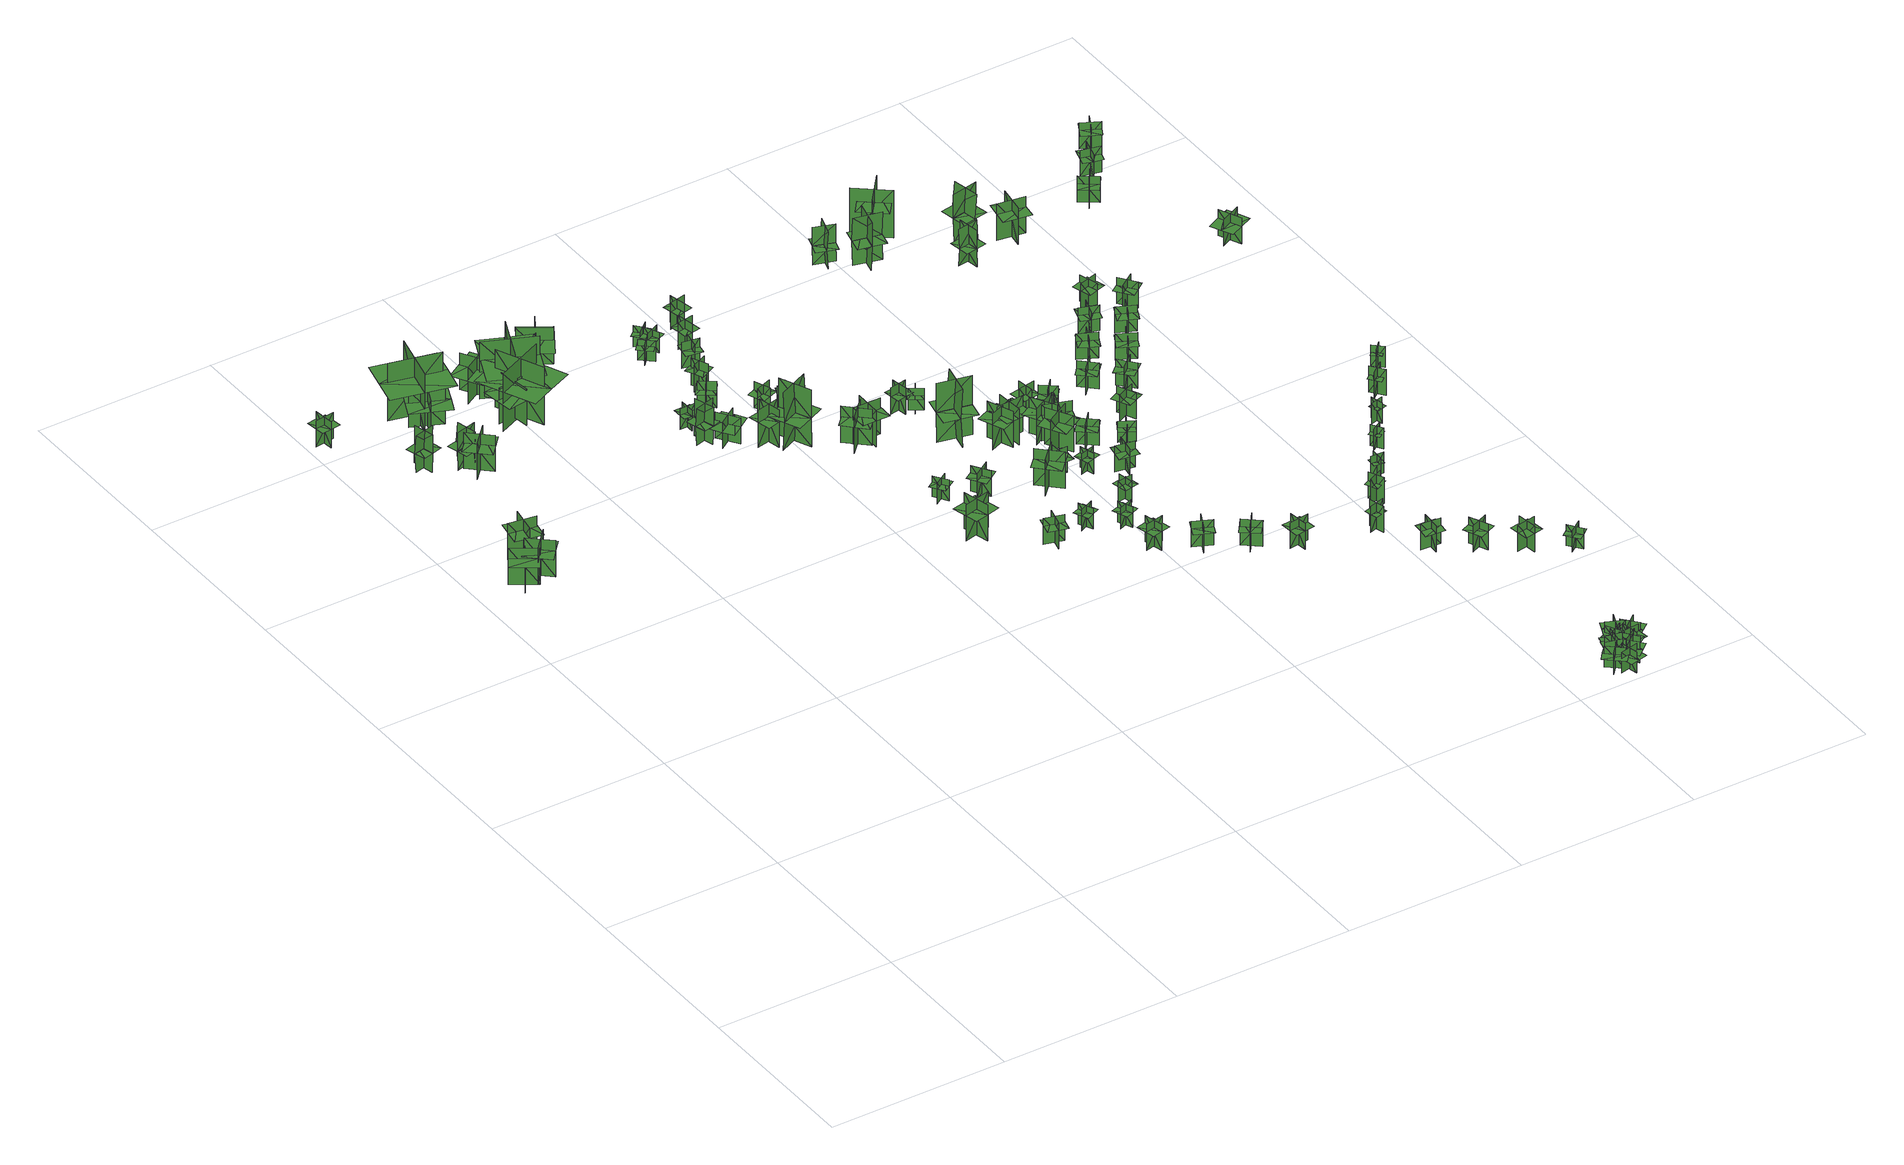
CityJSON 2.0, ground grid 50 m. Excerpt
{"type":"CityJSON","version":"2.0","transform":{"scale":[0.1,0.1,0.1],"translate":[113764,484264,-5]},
"CityObjects":{
"tree1":{"type":"SolitaryVegetationObject","geometry":[{"type":"MultiSurface","lod":"1","boundaries":[[[0,1,2]],[[0,2,3]],[[4,5,6]],[[4,6,7]],[[8,9,10]],[[8,10,11]],[[8,11,12]],[[8,12,13]]]}]},
"tree2":{"type":"SolitaryVegetationObject","geometry":[{"type":"MultiSurface","lod":"1","boundaries":[[[14,15,16]],[[14,16,17]],[[18,19,20]],[[18,20,21]],[[22,23,24]],[[22,24,25]],[[22,25,26]],[[22,26,27]]]}]},
"tree3":{"type":"SolitaryVegetationObject","geometry":[{"type":"MultiSurface","lod":"1","boundaries":[[[28,29,30]],[[28,30,31]],[[32,33,34]],[[32,34,35]],[[36,37,38]],[[36,38,39]],[[36,39,40]],[[36,40,41]]]}]},
"tree4":{"type":"SolitaryVegetationObject","geometry":[{"type":"MultiSurface","lod":"1","boundaries":[[[42,43,44]],[[42,44,45]],[[46,47,48]],[[46,48,49]],[[50,51,52]],[[50,52,53]],[[50,53,54]],[[50,54,55]]]}]},
"tree5":{"type":"SolitaryVegetationObject","geometry":[{"type":"MultiSurface","lod":"1","boundaries":[[[56,57,58]],[[56,58,59]],[[60,61,62]],[[60,62,63]],[[64,65,61]],[[64,61,60]],[[66,67,57]],[[66,57,56]],[[56,57,68]],[[56,68,69]],[[56,70,71]],[[56,71,57]]]}]},
"tree6":{"type":"SolitaryVegetationObject","geometry":[{"type":"MultiSurface","lod":"1","boundaries":[[[72,73,74]],[[72,74,75]],[[76,77,78]],[[76,78,79]],[[80,81,77]],[[80,77,76]],[[82,83,73]],[[82,73,72]],[[72,73,84]],[[72,84,85]],[[72,86,87]],[[72,87,73]]]}]},
"tree7":{"type":"SolitaryVegetationObject","geometry":[{"type":"MultiSurface","lod":"1","boundaries":[[[88,89,90]],[[88,90,91]],[[92,93,94]],[[92,94,95]],[[96,97,98]],[[96,98,99]],[[96,99,100]],[[96,100,101]]]}]},
"tree8":{"type":"SolitaryVegetationObject","geometry":[{"type":"MultiSurface","lod":"1","boundaries":[[[102,103,104]],[[102,104,105]],[[106,107,108]],[[106,108,109]],[[110,111,112]],[[110,112,113]],[[110,113,114]],[[110,114,115]]]}]},
"tree9":{"type":"SolitaryVegetationObject","geometry":[{"type":"MultiSurface","lod":"1","boundaries":[[[116,117,118]],[[116,118,119]],[[120,121,122]],[[120,122,123]],[[124,125,126]],[[124,126,127]],[[124,127,128]],[[124,128,129]]]}]},
"tree10":{"type":"SolitaryVegetationObject","geometry":[{"type":"MultiSurface","lod":"1","boundaries":[[[130,131,132]],[[130,132,133]],[[134,135,136]],[[134,136,137]],[[138,139,140]],[[138,140,141]],[[138,141,142]],[[138,142,143]]]}]},
"tree11":{"type":"SolitaryVegetationObject","geometry":[{"type":"MultiSurface","lod":"1","boundaries":[[[144,145,146]],[[144,146,147]],[[148,149,150]],[[148,150,151]],[[152,153,154]],[[152,154,155]],[[152,155,156]],[[152,156,157]]]}]},
"tree12":{"type":"SolitaryVegetationObject","geometry":[{"type":"MultiSurface","lod":"1","boundaries":[[[158,159,160]],[[158,160,161]],[[162,163,164]],[[162,164,165]],[[166,167,168]],[[166,168,169]],[[166,169,170]],[[166,170,171]]]}]},
"tree13":{"type":"SolitaryVegetationObject","geometry":[{"type":"MultiSurface","lod":"1","boundaries":[[[172,173,174]],[[172,174,175]],[[176,177,178]],[[176,178,179]],[[180,181,182]],[[180,182,183]],[[180,183,184]],[[180,184,185]]]}]},
"tree14":{"type":"SolitaryVegetationObject","geometry":[{"type":"MultiSurface","lod":"1","boundaries":[[[186,187,188]],[[186,188,189]],[[190,191,192]],[[190,192,193]],[[194,195,196]],[[194,196,197]],[[194,197,198]],[[194,198,199]]]}]},
"tree15":{"type":"SolitaryVegetationObject","geometry":[{"type":"MultiSurface","lod":"1","boundaries":[[[200,201,202]],[[200,202,203]],[[204,205,206]],[[204,206,207]],[[208,209,205]],[[208,205,204]],[[210,211,201]],[[210,201,200]],[[200,201,212]],[[200,212,213]],[[200,214,215]],[[200,215,201]]]}]},
"tree16":{"type":"SolitaryVegetationObject","geometry":[{"type":"MultiSurface","lod":"1","boundaries":[[[216,217,218]],[[216,218,219]],[[220,221,222]],[[220,222,223]],[[224,225,226]],[[224,226,227]],[[224,227,228]],[[224,228,229]]]}]},
"tree17":{"type":"SolitaryVegetationObject","geometry":[{"type":"MultiSurface","lod":"1","boundaries":[[[230,231,232]],[[230,232,233]],[[234,235,236]],[[234,236,237]],[[238,239,240]],[[238,240,241]],[[238,241,242]],[[238,242,243]]]}]},
"tree18":{"type":"SolitaryVegetationObject","geometry":[{"type":"MultiSurface","lod":"1","boundaries":[[[244,245,246]],[[244,246,247]],[[248,249,250]],[[248,250,251]],[[252,253,254]],[[252,254,255]],[[252,256,257]],[[252,257,253]]]}]},
"tree19":{"type":"SolitaryVegetationObject","geometry":[{"type":"MultiSurface","lod":"1","boundaries":[[[258,259,260]],[[258,260,261]],[[262,263,264]],[[262,264,265]],[[266,267,268]],[[266,268,269]],[[266,270,271]],[[266,271,267]]]}]},
"tree20":{"type":"SolitaryVegetationObject","geometry":[{"type":"MultiSurface","lod":"1","boundaries":[[[272,273,274]],[[272,274,275]],[[276,277,278]],[[276,278,279]],[[280,281,282]],[[280,282,283]],[[280,283,284]],[[280,284,285]]]}]},
"tree21":{"type":"SolitaryVegetationObject","geometry":[{"type":"MultiSurface","lod":"1","boundaries":[[[286,287,288]],[[286,288,289]],[[290,291,292]],[[290,292,293]],[[294,295,291]],[[294,291,290]],[[296,297,287]],[[296,287,286]],[[286,287,298]],[[286,298,299]],[[286,300,301]],[[286,301,287]]]}]},
"tree22":{"type":"SolitaryVegetationObject","geometry":[{"type":"MultiSurface","lod":"1","boundaries":[[[302,303,304]],[[302,304,305]],[[306,307,308]],[[306,308,309]],[[310,311,312]],[[310,312,313]],[[310,314,315]],[[310,315,311]]]}]},
"tree23":{"type":"SolitaryVegetationObject","geometry":[{"type":"MultiSurface","lod":"1","boundaries":[[[316,317,318]],[[316,318,319]],[[320,321,322]],[[320,322,323]],[[324,325,326]],[[324,326,327]],[[324,327,328]],[[324,328,329]]]}]},
"tree24":{"type":"SolitaryVegetationObject","geometry":[{"type":"MultiSurface","lod":"1","boundaries":[[[330,331,332]],[[330,332,333]],[[334,335,336]],[[334,336,337]],[[338,339,340]],[[338,340,341]],[[338,342,343]],[[338,343,339]]]}]},
"tree25":{"type":"SolitaryVegetationObject","geometry":[{"type":"MultiSurface","lod":"1","boundaries":[[[344,345,346]],[[344,346,347]],[[348,349,350]],[[348,350,351]],[[352,353,354]],[[352,354,355]],[[352,355,356]],[[352,356,357]]]}]},
"tree26":{"type":"SolitaryVegetationObject","geometry":[{"type":"MultiSurface","lod":"1","boundaries":[[[358,359,360]],[[358,360,361]],[[362,363,364]],[[362,364,365]],[[366,367,368]],[[366,368,369]],[[366,369,370]],[[366,370,371]]]}]},
"tree27":{"type":"SolitaryVegetationObject","geometry":[{"type":"MultiSurface","lod":"1","boundaries":[[[372,373,374]],[[372,374,375]],[[376,377,378]],[[376,378,379]],[[380,381,382]],[[380,382,383]],[[380,383,384]],[[380,384,385]]]}]},
"tree28":{"type":"SolitaryVegetationObject","geometry":[{"type":"MultiSurface","lod":"1","boundaries":[[[386,387,388]],[[386,388,389]],[[390,391,392]],[[390,392,393]],[[394,395,396]],[[394,396,397]],[[394,398,399]],[[394,399,395]]]}]},
"tree29":{"type":"SolitaryVegetationObject","geometry":[{"type":"MultiSurface","lod":"1","boundaries":[[[400,401,402]],[[400,402,403]],[[404,405,406]],[[404,406,407]],[[408,409,410]],[[408,410,411]],[[408,411,412]],[[408,412,413]]]}]},
"tree30":{"type":"SolitaryVegetationObject","geometry":[{"type":"MultiSurface","lod":"1","boundaries":[[[414,415,416]],[[414,416,417]],[[418,419,420]],[[418,420,421]],[[422,423,424]],[[422,424,425]],[[422,426,427]],[[422,427,423]]]}]},
"tree31":{"type":"SolitaryVegetationObject","geometry":[{"type":"MultiSurface","lod":"1","boundaries":[[[428,429,430]],[[428,430,431]],[[432,433,434]],[[432,434,435]],[[436,437,438]],[[436,438,439]],[[436,439,440]],[[436,440,441]]]}]},
"tree32":{"type":"SolitaryVegetationObject","geometry":[{"type":"MultiSurface","lod":"1","boundaries":[[[442,443,444]],[[442,444,445]],[[446,447,448]],[[446,448,449]],[[450,451,452]],[[450,452,453]],[[450,453,454]],[[450,454,455]]]}]},
"tree33":{"type":"SolitaryVegetationObject","geometry":[{"type":"MultiSurface","lod":"1","boundaries":[[[456,457,458]],[[456,458,459]],[[460,461,462]],[[460,462,463]],[[464,465,466]],[[464,466,467]],[[464,467,468]],[[464,468,469]]]}]},
"tree34":{"type":"SolitaryVegetationObject","geometry":[{"type":"MultiSurface","lod":"1","boundaries":[[[470,471,472]],[[470,472,473]],[[474,475,476]],[[474,476,477]],[[478,479,480]],[[478,480,481]],[[478,482,483]],[[478,483,479]]]}]},
"tree35":{"type":"SolitaryVegetationObject","geometry":[{"type":"MultiSurface","lod":"1","boundaries":[[[484,485,486]],[[484,486,487]],[[488,489,490]],[[488,490,491]],[[492,493,494]],[[492,494,495]],[[492,495,496]],[[492,496,497]]]}]},
"tree36":{"type":"SolitaryVegetationObject","geometry":[{"type":"MultiSurface","lod":"1","boundaries":[[[498,499,500]],[[498,500,501]],[[502,503,504]],[[502,504,505]],[[506,507,508]],[[506,508,509]],[[506,510,511]],[[506,511,507]]]}]},
"tree37":{"type":"SolitaryVegetationObject","geometry":[{"type":"MultiSurface","lod":"1","boundaries":[[[512,513,514]],[[512,514,515]],[[516,517,518]],[[516,518,519]],[[520,521,522]],[[520,522,523]],[[520,523,524]],[[520,524,525]]]}]},
"tree38":{"type":"SolitaryVegetationObject","geometry":[{"type":"MultiSurface","lod":"1","boundaries":[[[526,527,528]],[[526,528,529]],[[530,531,532]],[[530,532,533]],[[534,535,536]],[[534,536,537]],[[534,537,538]],[[534,538,539]]]}]},
"tree39":{"type":"SolitaryVegetationObject","geometry":[{"type":"MultiSurface","lod":"1","boundaries":[[[540,541,542]],[[540,542,543]],[[544,545,546]],[[544,546,547]],[[548,549,550]],[[548,550,551]],[[548,552,553]],[[548,553,549]]]}]},
"tree40":{"type":"SolitaryVegetationObject","geometry":[{"type":"MultiSurface","lod":"1","boundaries":[[[554,555,556]],[[554,556,557]],[[558,559,560]],[[558,560,561]],[[562,563,564]],[[562,564,565]],[[562,565,566]],[[562,566,567]]]}]},
"tree41":{"type":"SolitaryVegetationObject","geometry":[{"type":"MultiSurface","lod":"1","boundaries":[[[568,569,570]],[[568,570,571]],[[572,573,574]],[[572,574,575]],[[576,577,573]],[[576,573,572]],[[578,579,569]],[[578,569,568]],[[568,569,580]],[[568,580,581]],[[568,582,583]],[[568,583,569]]]}]},
"tree42":{"type":"SolitaryVegetationObject","geometry":[{"type":"MultiSurface","lod":"1","boundaries":[[[584,585,586]],[[584,586,587]],[[588,589,590]],[[588,590,591]],[[592,593,594]],[[592,594,595]],[[592,596,597]],[[592,597,593]]]}]},
"tree43":{"type":"SolitaryVegetationObject","geometry":[{"type":"MultiSurface","lod":"1","boundaries":[[[598,599,600]],[[598,600,601]],[[602,603,604]],[[602,604,605]],[[606,607,608]],[[606,608,609]],[[606,609,610]],[[606,610,611]]]}]},
"tree44":{"type":"SolitaryVegetationObject","geometry":[{"type":"MultiSurface","lod":"1","boundaries":[[[612,613,614]],[[612,614,615]],[[616,617,618]],[[616,618,619]],[[620,621,622]],[[620,622,623]],[[620,623,624]],[[620,624,625]]]}]},
"tree45":{"type":"SolitaryVegetationObject","geometry":[{"type":"MultiSurface","lod":"1","boundaries":[[[626,627,628]],[[626,628,629]],[[630,631,632]],[[630,632,633]],[[634,635,636]],[[634,636,637]],[[634,637,638]],[[634,638,639]]]}]},
"tree46":{"type":"SolitaryVegetationObject","geometry":[{"type":"MultiSurface","lod":"1","boundaries":[[[640,641,642]],[[640,642,643]],[[644,645,646]],[[644,646,647]],[[648,649,650]],[[648,650,651]],[[648,651,652]],[[648,652,653]]]}]},
"tree47":{"type":"SolitaryVegetationObject","geometry":[{"type":"MultiSurface","lod":"1","boundaries":[[[654,655,656]],[[654,656,657]],[[658,659,660]],[[658,660,661]],[[662,663,664]],[[662,664,665]],[[662,665,666]],[[662,666,667]]]}]},
"tree48":{"type":"SolitaryVegetationObject","geometry":[{"type":"MultiSurface","lod":"1","boundaries":[[[668,669,670]],[[668,670,671]],[[672,673,674]],[[672,674,675]],[[676,677,678]],[[676,678,679]],[[676,679,680]],[[676,680,681]]]}]},
"tree49":{"type":"SolitaryVegetationObject","geometry":[{"type":"MultiSurface","lod":"1","boundaries":[[[682,683,684]],[[682,684,685]],[[686,687,688]],[[686,688,689]],[[690,691,692]],[[690,692,693]],[[690,693,694]],[[690,694,695]]]}]},
"tree50":{"type":"SolitaryVegetationObject","geometry":[{"type":"MultiSurface","lod":"1","boundaries":[[[696,697,698]],[[696,698,699]],[[700,701,702]],[[700,702,703]],[[704,705,706]],[[704,706,707]],[[704,707,708]],[[704,708,709]]]}]},
"tree51":{"type":"SolitaryVegetationObject","geometry":[{"type":"MultiSurface","lod":"1","boundaries":[[[710,711,712]],[[710,712,713]],[[714,715,716]],[[714,716,717]],[[718,719,720]],[[718,720,721]],[[718,721,722]],[[718,722,723]]]}]},
"tree52":{"type":"SolitaryVegetationObject","geometry":[{"type":"MultiSurface","lod":"1","boundaries":[[[724,725,726]],[[724,726,727]],[[728,729,730]],[[728,730,731]],[[732,733,734]],[[732,734,735]],[[732,735,736]],[[732,736,737]]]}]},
"tree53":{"type":"SolitaryVegetationObject","geometry":[{"type":"MultiSurface","lod":"1","boundaries":[[[738,739,740]],[[738,740,741]],[[742,743,744]],[[742,744,745]],[[746,747,748]],[[746,748,749]],[[746,749,750]],[[746,750,751]]]}]},
"tree54":{"type":"SolitaryVegetationObject","geometry":[{"type":"MultiSurface","lod":"1","boundaries":[[[752,753,754]],[[752,754,755]],[[756,757,758]],[[756,758,759]],[[760,761,762]],[[760,762,763]],[[760,763,764]],[[760,764,765]]]}]},
"tree55":{"type":"SolitaryVegetationObject","geometry":[{"type":"MultiSurface","lod":"1","boundaries":[[[766,767,768]],[[766,768,769]],[[770,771,772]],[[770,772,773]],[[774,775,776]],[[774,776,777]],[[774,777,778]],[[774,778,779]]]}]},
"tree56":{"type":"SolitaryVegetationObject","geometry":[{"type":"MultiSurface","lod":"1","boundaries":[[[780,781,782]],[[780,782,783]],[[784,785,786]],[[784,786,787]],[[788,789,790]],[[788,790,791]],[[788,792,793]],[[788,793,789]]]}]},
"tree57":{"type":"SolitaryVegetationObject","geometry":[{"type":"MultiSurface","lod":"1","boundaries":[[[794,795,796]],[[794,796,797]],[[798,799,800]],[[798,800,801]],[[802,803,804]],[[802,804,805]],[[802,806,807]],[[802,807,803]]]}]},
"tree58":{"type":"SolitaryVegetationObject","geometry":[{"type":"MultiSurface","lod":"1","boundaries":[[[808,809,810]],[[808,810,811]],[[812,813,814]],[[812,814,815]],[[816,817,818]],[[816,818,819]],[[816,819,820]],[[816,820,821]]]}]},
"tree59":{"type":"SolitaryVegetationObject","geometry":[{"type":"MultiSurface","lod":"1","boundaries":[[[822,823,824]],[[822,824,825]],[[826,827,828]],[[826,828,829]],[[830,831,832]],[[830,832,833]],[[830,833,834]],[[830,834,835]]]}]},
"tree60":{"type":"SolitaryVegetationObject","geometry":[{"type":"MultiSurface","lod":"1","boundaries":[[[836,837,838]],[[836,838,839]],[[840,841,842]],[[840,842,843]],[[844,845,846]],[[844,846,847]],[[844,847,848]],[[844,848,849]]]}]},
"tree61":{"type":"SolitaryVegetationObject","geometry":[{"type":"MultiSurface","lod":"1","boundaries":[[[850,851,852]],[[850,852,853]],[[854,855,856]],[[854,856,857]],[[858,859,860]],[[858,860,861]],[[858,861,862]],[[858,862,863]]]}]},
"tree62":{"type":"SolitaryVegetationObject","geometry":[{"type":"MultiSurface","lod":"1","boundaries":[[[864,865,866]],[[864,866,867]],[[868,869,870]],[[868,870,871]],[[872,873,874]],[[872,874,875]],[[872,875,876]],[[872,876,877]]]}]},
"tree63":{"type":"SolitaryVegetationObject","geometry":[{"type":"MultiSurface","lod":"1","boundaries":[[[878,879,880]],[[878,880,881]],[[882,883,884]],[[882,884,885]],[[886,887,888]],[[886,888,889]],[[886,889,890]],[[886,890,891]]]}]},
"tree64":{"type":"SolitaryVegetationObject","geometry":[{"type":"MultiSurface","lod":"1","boundaries":[[[892,893,894]],[[892,894,895]],[[896,897,898]],[[896,898,899]],[[900,901,902]],[[900,902,903]],[[900,903,904]],[[900,904,905]]]}]},
"tree65":{"type":"SolitaryVegetationObject","geometry":[{"type":"MultiSurface","lod":"1","boundaries":[[[906,907,908]],[[906,908,909]],[[910,911,912]],[[910,912,913]],[[914,915,916]],[[914,916,917]],[[914,917,918]],[[914,918,919]]]}]},
"tree66":{"type":"SolitaryVegetationObject","geometry":[{"type":"MultiSurface","lod":"1","boundaries":[[[920,921,922]],[[920,922,923]],[[924,925,926]],[[924,926,927]],[[928,929,930]],[[928,930,931]],[[928,931,932]],[[928,932,933]]]}]},
"tree67":{"type":"SolitaryVegetationObject","geometry":[{"type":"MultiSurface","lod":"1","boundaries":[[[934,935,936]],[[934,936,937]],[[938,939,940]],[[938,940,941]],[[942,943,944]],[[942,944,945]],[[942,945,946]],[[942,946,947]]]}]},
"tree68":{"type":"SolitaryVegetationObject","geometry":[{"type":"MultiSurface","lod":"1","boundaries":[[[948,949,950]],[[948,950,951]],[[952,953,954]],[[952,954,955]],[[956,957,958]],[[956,958,959]],[[956,959,960]],[[956,960,961]]]}]},
"tree69":{"type":"SolitaryVegetationObject","geometry":[{"type":"MultiSurface","lod":"1","boundaries":[[[962,963,964]],[[962,964,965]],[[966,967,968]],[[966,968,969]],[[970,971,967]],[[970,967,966]],[[972,973,963]],[[972,963,962]],[[962,963,974]],[[962,974,975]],[[962,976,977]],[[962,977,963]]]}]},
"tree70":{"type":"SolitaryVegetationObject","geometry":[{"type":"MultiSurface","lod":"1","boundaries":[[[978,979,980]],[[978,980,981]],[[982,983,984]],[[982,984,985]],[[986,987,988]],[[986,988,989]],[[986,989,990]],[[986,990,991]]]}]},
"tree71":{"type":"SolitaryVegetationObject","geometry":[{"type":"MultiSurface","lod":"1","boundaries":[[[992,993,994]],[[992,994,995]],[[996,997,998]],[[996,998,999]],[[1000,1001,1002]],[[1000,1002,1003]],[[1000,1003,1004]],[[1000,1004,1005]]]}]},
"tree72":{"type":"SolitaryVegetationObject","geometry":[{"type":"MultiSurface","lod":"1","boundaries":[[[1006,1007,1008]],[[1006,1008,1009]],[[1010,1011,1012]],[[1010,1012,1013]],[[1014,1015,1016]],[[1014,1016,1017]],[[1014,1017,1018]],[[1014,1018,1019]]]}]},
"tree73":{"type":"SolitaryVegetationObject","geometry":[{"type":"MultiSurface","lod":"1","boundaries":[[[1020,1021,1022]],[[1020,1022,1023]],[[1024,1025,1026]],[[1024,1026,1027]],[[1028,1029,1030]],[[1028,1030,1031]],[[1028,1031,1032]],[[1028,1032,1033]]]}]},
"tree74":{"type":"SolitaryVegetationObject","geometry":[{"type":"MultiSurface","lod":"1","boundaries":[[[1034,1035,1036]],[[1034,1036,1037]],[[1038,1039,1040]],[[1038,1040,1041]],[[1042,1043,1044]],[[1042,1044,1045]],[[1042,1045,1046]],[[1042,1046,1047]]]}]},
"tree75":{"type":"SolitaryVegetationObject","geometry":[{"type":"MultiSurface","lod":"1","boundaries":[[[1048,1049,1050]],[[1048,1050,1051]],[[1052,1053,1054]],[[1052,1054,1055]],[[1056,1057,1053]],[[1056,1053,1052]],[[1058,1059,1049]],[[1058,1049,1048]],[[1048,1049,1060]],[[1048,1060,1061]],[[1048,1062,1063]],[[1048,1063,1049]]]}]},
"tree76":{"type":"SolitaryVegetationObject","geometry":[{"type":"MultiSurface","lod":"1","boundaries":[[[1064,1065,1066]],[[1064,1066,1067]],[[1068,1069,1070]],[[1068,1070,1071]],[[1072,1073,1074]],[[1072,1074,1075]],[[1072,1075,1076]],[[1072,1076,1077]]]}]},
"tree77":{"type":"SolitaryVegetationObject","geometry":[{"type":"MultiSurface","lod":"1","boundaries":[[[1078,1079,1080]],[[1078,1080,1081]],[[1082,1083,1084]],[[1082,1084,1085]],[[1086,1087,1088]],[[1086,1088,1089]],[[1086,1089,1090]],[[1086,1090,1091]]]}]},
"tree78":{"type":"SolitaryVegetationObject","geometry":[{"type":"MultiSurface","lod":"1","boundaries":[[[1092,1093,1094]],[[1092,1094,1095]],[[1096,1097,1098]],[[1096,1098,1099]],[[1100,1101,1102]],[[1100,1102,1103]],[[1100,1103,1104]],[[1100,1104,1105]]]}]},
"tree79":{"type":"SolitaryVegetationObject","geometry":[{"type":"MultiSurface","lod":"1","boundaries":[[[1106,1107,1108]],[[1106,1108,1109]],[[1110,1111,1112]],[[1110,1112,1113]],[[1114,1115,1116]],[[1114,1116,1117]],[[1114,1117,1118]],[[1114,1118,1119]]]}]},
"tree80":{"type":"SolitaryVegetationObject","geometry":[{"type":"MultiSurface","lod":"1","boundaries":[[[1120,1121,1122]],[[1120,1122,1123]],[[1124,1125,1126]],[[1124,1126,1127]],[[1128,1129,1130]],[[1128,1130,1131]],[[1128,1132,1133]],[[1128,1133,1129]]]}]},
"tree81":{"type":"SolitaryVegetationObject","geometry":[{"type":"MultiSurface","lod":"1","boundaries":[[[1134,1135,1136]],[[1134,1136,1137]],[[1138,1139,1140]],[[1138,1140,1141]],[[1142,1143,1144]],[[1142,1144,1145]],[[1142,1145,1146]],[[1142,1146,1147]]]}]},
"tree82":{"type":"SolitaryVegetationObject","geometry":[{"type":"MultiSurface","lod":"1","boundaries":[[[1148,1149,1150]],[[1148,1150,1151]],[[1152,1153,1154]],[[1152,1154,1155]],[[1156,1157,1158]],[[1156,1158,1159]],[[1156,1159,1160]],[[1156,1160,1161]]]}]},
"tree83":{"type":"SolitaryVegetationObject","geometry":[{"type":"MultiSurface","lod":"1","boundaries":[[[1162,1163,1164]],[[1162,1164,1165]],[[1166,1167,1168]],[[1166,1168,1169]],[[1170,1171,1172]],[[1170,1172,1173]],[[1170,1173,1174]],[[1170,1174,1175]]]}]},
"tree84":{"type":"SolitaryVegetationObject","geometry":[{"type":"MultiSurface","lod":"1","boundaries":[[[1176,1177,1178]],[[1176,1178,1179]],[[1180,1181,1182]],[[1180,1182,1183]],[[1184,1185,1181]],[[1184,1181,1180]],[[1186,1187,1177]],[[1186,1177,1176]],[[1176,1177,1188]],[[1176,1188,1189]],[[1176,1190,1191]],[[1176,1191,1177]]]}]},
"tree85":{"type":"SolitaryVegetationObject","geometry":[{"type":"MultiSurface","lod":"1","boundaries":[[[1192,1193,1194]],[[1192,1194,1195]],[[1196,1197,1198]],[[1196,1198,1199]],[[1200,1201,1202]],[[1200,1202,1203]],[[1200,1203,1204]],[[1200,1204,1205]]]}]},
"tree86":{"type":"SolitaryVegetationObject","geometry":[{"type":"MultiSurface","lod":"1","boundaries":[[[1206,1207,1208]],[[1206,1208,1209]],[[1210,1211,1212]],[[1210,1212,1213]],[[1214,1215,1216]],[[1214,1216,1217]],[[1214,1217,1218]],[[1214,1218,1219]]]}]},
"tree87":{"type":"SolitaryVegetationObject","geometry":[{"type":"MultiSurface","lod":"1","boundaries":[[[1220,1221,1222]],[[1220,1222,1223]],[[1224,1225,1226]],[[1224,1226,1227]],[[1228,1229,1230]],[[1228,1230,1231]],[[1228,1231,1232]],[[1228,1232,1233]]]}]},
"tree88":{"type":"SolitaryVegetationObject","geometry":[{"type":"MultiSurface","lod":"1","boundaries":[[[1234,1235,1236]],[[1234,1236,1237]],[[1238,1239,1240]],[[1238,1240,1241]],[[1242,1243,1244]],[[1242,1244,1245]],[[1242,1245,1246]],[[1242,1246,1247]]]}]},
"tree89":{"type":"SolitaryVegetationObject","geometry":[{"type":"MultiSurface","lod":"1","boundaries":[[[1248,1249,1250]],[[1248,1250,1251]],[[1252,1253,1254]],[[1252,1254,1255]],[[1256,1257,1253]],[[1256,1253,1252]],[[1258,1259,1249]],[[1258,1249,1248]],[[1248,1249,1260]],[[1248,1260,1261]],[[1248,1262,1263]],[[1248,1263,1249]]]}]},
"tree90":{"type":"SolitaryVegetationObject","geometry":[{"type":"MultiSurface","lod":"1","boundaries":[[[1264,1265,1266]],[[1264,1266,1267]],[[1268,1269,1270]],[[1268,1270,1271]],[[1272,1273,1274]],[[1272,1274,1275]],[[1272,1275,1276]],[[1272,1276,1277]]]}]},
"tree91":{"type":"SolitaryVegetationObject","geometry":[{"type":"MultiSurface","lod":"1","boundaries":[[[1278,1279,1280]],[[1278,1280,1281]],[[1282,1283,1284]],[[1282,1284,1285]],[[1286,1287,1288]],[[1286,1288,1289]],[[1286,1289,1290]],[[1286,1290,1291]]]}]},
"tree92":{"type":"SolitaryVegetationObject","geometry":[{"type":"MultiSurface","lod":"1","boundaries":[[[1292,1293,1294]],[[1292,1294,1295]],[[1296,1297,1298]],[[1296,1298,1299]],[[1300,1301,1302]],[[1300,1302,1303]],[[1300,1303,1304]],[[1300,1304,1305]]]}]},
"tree93":{"type":"SolitaryVegetationObject","geometry":[{"type":"MultiSurface","lod":"1","boundaries":[[[1306,1307,1308]],[[1306,1308,1309]],[[1310,1311,1312]],[[1310,1312,1313]],[[1314,1315,1316]],[[1314,1316,1317]],[[1314,1317,1318]],[[1314,1318,1319]]]}]},
"tree94":{"type":"SolitaryVegetationObject","geometry":[{"type":"MultiSurface","lod":"1","boundaries":[[[1320,1321,1322]],[[1320,1322,1323]],[[1324,1325,1326]],[[1324,1326,1327]],[[1328,1329,1330]],[[1328,1330,1331]],[[1328,1331,1332]],[[1328,1332,1333]]]}]},
"tree95":{"type":"SolitaryVegetationObject","geometry":[{"type":"MultiSurface","lod":"1","boundaries":[[[1334,1335,1336]],[[1334,1336,1337]],[[1338,1339,1340]],[[1338,1340,1341]],[[1342,1343,1344]],[[1342,1344,1345]],[[1342,1345,1346]],[[1342,1346,1347]]]}]},
"tree96":{"type":"SolitaryVegetationObject","geometry":[{"type":"MultiSurface","lod":"1","boundaries":[[[1348,1349,1350]],[[1348,1350,1351]],[[1352,1353,1354]],[[1352,1354,1355]],[[1356,1357,1358]],[[1356,1358,1359]],[[1356,1359,1360]],[[1356,1360,1361]]]}]},
"tree97":{"type":"SolitaryVegetationObject","geometry":[{"type":"MultiSurface","lod":"1","boundaries":[[[1362,1363,1364]],[[1362,1364,1365]],[[1366,1367,1368]],[[1366,1368,1369]],[[1370,1371,1372]],[[1370,1372,1373]],[[1370,1373,1374]],[[1370,1374,1375]]]}]},
"tree98":{"type":"SolitaryVegetationObject","geometry":[{"type":"MultiSurface","lod":"1","boundaries":[[[1376,1377,1378]],[[1376,1378,1379]],[[1380,1381,1382]],[[1380,1382,1383]],[[1384,1385,1386]],[[1384,1386,1387]],[[1384,1387,1388]],[[1384,1388,1389]]]}]}
},
"vertices":[
[107,1774,14],[148,1839,14],[148,1839,122],[107,1774,122],[157,1785,14],[92,1826,14],[92,1826,122],[157,1785,122],[157,1785,92],[178,1817,92],[113,1859,92],[92,1826,92],[71,1794,92],[136,1752,92],
[147,1777,23],[199,1834,23],[199,1834,131],[147,1777,131],[199,1779,23],[141,1831,23],[141,1831,131],[199,1779,131],[199,1779,101],[225,1808,101],[167,1860,101],[141,1831,101],[115,1802,101],[173,1750,101],
[222,1899,17],[146,1912,17],[146,1912,124],[222,1899,124],[193,1941,17],[179,1865,17],[179,1865,124],[193,1941,124],[193,1941,94],[155,1948,94],[141,1872,94],[179,1865,94],[217,1858,94],[231,1935,94],
[12,2552,25],[66,2558,25],[66,2558,102],[12,2552,102],[40,2529,25],[34,2584,25],[34,2584,102],[40,2529,102],[40,2529,80],[68,2532,80],[61,2587,80],[34,2584,80],[6,2580,80],[13,2525,80],
[187,2384,65],[202,2326,65],[232,2334,65],[217,2391,65],[223,2363,65],[165,2349,65],[166,2345,120],[224,2360,120],[224,2360,11],[166,2345,11],[185,2383,11],[199,2325,11],[202,2326,120],[187,2384,120],[158,2376,65],[173,2319,65],
[259,2304,62],[316,2318,62],[309,2348,62],[251,2334,62],[279,2340,62],[294,2282,62],[297,2283,117],[283,2340,117],[283,2340,8],[297,2283,8],[259,2301,8],[317,2316,8],[316,2318,117],[259,2304,117],[266,2275,62],[324,2289,62],
[332,2249,7],[275,2301,7],[275,2301,114],[332,2249,114],[330,2300,7],[277,2244,7],[277,2244,114],[330,2300,114],[330,2300,84],[302,2327,84],[249,2270,84],[277,2244,84],[306,2217,84],[358,2274,84],
[315,2534,12],[315,2534,121],[276,2449,121],[276,2449,12],[336,2475,12],[336,2475,121],[254,2512,121],[254,2512,12],[349,2469,85],[368,2512,85],[265,2558,85],[246,2515,85],[227,2472,85],[330,2427,85],
[272,2469,19],[272,2469,190],[305,2612,190],[305,2612,19],[221,2555,19],[221,2555,190],[359,2522,190],[359,2522,19],[200,2560,134],[183,2488,134],[355,2448,134],[372,2519,134],[388,2591,134],[217,2631,134],
[476,2441,23],[476,2441,131],[489,2349,131],[489,2349,23],[526,2402,23],[526,2402,131],[437,2390,131],[437,2390,23],[540,2404,96],[533,2451,96],[422,2435,96],[429,2389,96],[435,2342,96],[546,2358,96],
[439,2568,20],[439,2568,129],[487,2488,129],[487,2488,20],[500,2551,20],[500,2551,129],[423,2505,129],[423,2505,20],[512,2558,94],[488,2599,94],[392,2541,94],[416,2501,94],[440,2460,94],[536,2518,94],
[572,2432,12],[572,2432,183],[437,2372,183],[437,2372,12],[534,2340,12],[534,2340,183],[477,2469,183],[477,2469,12],[543,2320,127],[610,2349,127],[539,2511,127],[471,2481,127],[404,2451,127],[476,2290,127],
[597,2456,14],[597,2456,184],[462,2515,184],[462,2515,14],[504,2421,14],[504,2421,184],[560,2552,184],[560,2552,14],[495,2401,129],[563,2372,129],[633,2534,129],[565,2563,129],[498,2592,129],[428,2431,129],
[695,2542,11],[695,2542,120],[616,2591,120],[616,2591,11],[634,2528,11],[634,2528,120],[681,2605,120],[681,2605,11],[626,2517,84],[666,2492,84],[725,2587,84],[685,2612,84],[646,2637,84],[586,2541,84],
[808,2092,76],[825,2035,76],[854,2044,77],[838,2101,77],[844,2073,76],[787,2057,76],[788,2053,131],[845,2070,131],[845,2070,22],[788,2053,22],[806,2092,22],[822,2035,22],[825,2035,131],[808,2092,131],[779,2084,77],[796,2027,77],
[790,2130,23],[835,2130,23],[835,2130,84],[790,2130,84],[811,2109,23],[811,2153,23],[811,2153,84],[811,2109,84],[811,2109,67],[833,2109,67],[833,2153,67],[811,2153,67],[789,2153,67],[789,2109,67],
[842,2053,23],[842,2053,101],[880,1998,101],[880,1998,23],[886,2043,23],[886,2043,101],[833,2007,101],[833,2007,23],[895,2049,75],[876,2077,75],[810,2032,75],[828,2004,75],[847,1976,75],[913,2021,75],
[912,1971,16],[977,1985,16],[977,1985,127],[912,1971,127],[955,1944,16],[941,2008,16],[941,2008,127],[955,1944,127],[955,1944,91],[941,2008,91],[905,2000,91],[920,1935,91],[991,1952,91],[976,2016,91],
[913,2154,25],[874,2182,25],[874,2182,104],[913,2154,104],[907,2190,25],[879,2152,25],[879,2152,104],[907,2190,104],[907,2190,78],[879,2152,78],[900,2137,78],[928,2175,78],[886,2205,78],[858,2167,78],
[1115,1361,20],[1190,1380,20],[1190,1380,127],[1115,1361,127],[1159,1334,20],[1140,1409,20],[1140,1409,127],[1159,1334,127],[1159,1334,97],[1197,1343,97],[1178,1418,97],[1140,1409,97],[1103,1400,97],[1121,1325,97],
[1016,1896,106],[978,1981,106],[934,1961,106],[972,1876,106],[955,1918,106],[1040,1956,106],[1038,1962,191],[953,1923,191],[953,1923,20],[1038,1962,20],[1020,1898,20],[981,1983,20],[978,1981,191],[1016,1896,191],[1059,1916,106],[1021,2001,106],
[935,2227,25],[915,2270,25],[915,2270,104],[935,2227,104],[947,2261,25],[904,2241,25],[904,2241,104],[947,2261,104],[947,2261,78],[904,2241,78],[915,2218,78],[958,2238,78],[936,2285,78],[893,2265,78],
[873,2443,13],[906,2413,13],[906,2413,74],[873,2443,74],[874,2413,13],[904,2446,13],[904,2446,74],[874,2413,74],[874,2413,57],[891,2399,57],[920,2432,57],[904,2446,57],[887,2461,57],[858,2428,57],
[1022,2090,26],[978,2073,26],[978,2073,104],[1022,2090,104],[989,2105,26],[1006,2060,26],[1006,2060,104],[989,2105,104],[989,2105,79],[1006,2060,79],[1030,2069,79],[1013,2114,79],[965,2095,79],[981,2051,79],
[1174,1527,19],[1150,1565,19],[1150,1565,80],[1174,1527,80],[1180,1556,19],[1143,1532,19],[1143,1532,80],[1180,1556,80],[1180,1556,63],[1168,1575,63],[1131,1551,63],[1143,1532,63],[1155,1514,63],[1192,1537,63],
[894,2463,14],[927,2492,14],[927,2492,76],[894,2463,76],[923,2461,14],[894,2494,14],[894,2494,76],[923,2461,76],[923,2461,59],[940,2476,59],[910,2509,59],[894,2494,59],[877,2480,59],[906,2447,59],
[899,2438,20],[939,2458,20],[939,2458,82],[899,2438,82],[927,2429,20],[907,2468,20],[907,2468,82],[927,2429,82],[927,2429,64],[947,2439,64],[927,2479,64],[907,2468,64],[887,2458,64],[908,2419,64],
[961,2359,26],[953,2312,26],[953,2312,104],[961,2359,104],[932,2338,26],[978,2329,26],[978,2329,104],[932,2338,104],[932,2338,79],[978,2329,79],[983,2355,79],[936,2363,79],[927,2312,79],[974,2304,79],
[1315,1232,21],[1262,1246,21],[1262,1246,98],[1315,1232,98],[1297,1264,21],[1283,1210,21],[1283,1210,98],[1297,1264,98],[1297,1264,76],[1270,1271,76],[1256,1217,76],[1283,1210,76],[1309,1203,76],[1323,1257,76],
[1035,2026,25],[1054,2070,25],[1054,2070,104],[1035,2026,104],[1069,2040,25],[1025,2059,25],[1025,2059,104],[1069,2040,104],[1069,2040,79],[1025,2059,79],[1015,2035,79],[1059,2016,79],[1079,2064,79],[1035,2083,79],
[1149,1827,15],[1093,1881,15],[1093,1881,122],[1149,1827,122],[1148,1879,15],[1094,1823,15],[1094,1823,122],[1148,1879,122],[1148,1879,92],[1121,1906,92],[1067,1851,92],[1094,1823,92],[1122,1796,92],[1176,1852,92],
[1187,1851,20],[1110,1852,20],[1110,1852,127],[1187,1851,127],[1151,1888,20],[1150,1811,20],[1150,1811,127],[1151,1888,127],[1151,1888,97],[1113,1889,97],[1111,1811,97],[1150,1811,97],[1189,1810,97],[1190,1887,97],
[1233,1493,20],[1279,1523,20],[1279,1523,96],[1233,1493,96],[1269,1485,20],[1239,1531,20],[1239,1531,96],[1269,1485,96],[1269,1485,75],[1292,1501,75],[1262,1547,75],[1239,1531,75],[1216,1516,75],[1246,1470,75],
[995,2388,26],[986,2435,26],[986,2435,105],[995,2388,105],[1015,2418,26],[969,2410,26],[969,2410,105],[1015,2418,105],[1015,2418,79],[969,2410,79],[973,2384,79],[1020,2393,79],[1011,2444,79],[964,2435,79],
[1368,1237,25],[1408,1257,25],[1408,1257,87],[1368,1237,87],[1396,1228,25],[1377,1267,25],[1377,1267,87],[1396,1228,87],[1396,1228,70],[1416,1237,70],[1397,1277,70],[1377,1267,70],[1357,1258,70],[1376,1218,70],
[1026,2469,26],[1016,2516,26],[1016,2516,105],[1026,2469,105],[1046,2500,26],[1000,2490,26],[1000,2490,105],[1046,2500,105],[1046,2500,79],[1000,2490,79],[1005,2465,79],[1051,2475,79],[1040,2525,79],[994,2515,79],
[1454,1082,25],[1508,1094,25],[1508,1094,102],[1454,1082,102],[1485,1062,25],[1473,1116,25],[1473,1116,102],[1485,1062,102],[1485,1062,81],[1512,1068,81],[1500,1122,81],[1473,1116,81],[1446,1110,81],[1457,1056,81],
[1448,1187,30],[1489,1203,30],[1489,1203,92],[1448,1187,92],[1475,1175,30],[1458,1216,30],[1458,1216,92],[1475,1175,92],[1475,1175,74],[1495,1183,74],[1479,1224,74],[1458,1216,74],[1438,1208,74],[1454,1167,74],
[1246,1893,31],[1293,1902,31],[1293,1902,110],[1246,1893,110],[1276,1873,31],[1268,1919,31],[1268,1919,110],[1276,1873,110],[1276,1873,84],[1268,1919,84],[1242,1915,84],[1251,1868,84],[1302,1877,84],[1293,1924,84],
[1434,1471,18],[1380,1416,18],[1380,1416,126],[1434,1471,126],[1383,1471,18],[1438,1417,18],[1438,1417,126],[1383,1471,126],[1383,1471,96],[1356,1443,96],[1411,1389,96],[1438,1417,96],[1465,1444,96],[1410,1498,96],
[1285,1752,105],[1376,1732,105],[1387,1779,105],[1295,1799,105],[1339,1788,105],[1319,1696,105],[1324,1695,191],[1344,1786,191],[1344,1786,19],[1324,1695,19],[1284,1748,19],[1375,1728,19],[1376,1732,191],[1285,1752,191],[1275,1705,105],[1366,1686,105],
[1323,1864,32],[1291,1885,32],[1291,1885,95],[1323,1864,95],[1317,1893,32],[1296,1861,32],[1296,1861,95],[1317,1893,95],[1317,1893,75],[1296,1861,75],[1314,1850,75],[1334,1882,75],[1300,1904,75],[1279,1872,75],
[1587,1046,27],[1563,995,27],[1563,995,103],[1587,1046,103],[1552,1033,27],[1602,1010,27],[1602,1010,103],[1552,1033,103],[1552,1033,82],[1540,1008,82],[1591,985,82],[1602,1010,82],[1614,1035,82],[1564,1058,82],
[1475,1464,23],[1420,1463,23],[1420,1463,100],[1475,1464,100],[1449,1490,23],[1450,1435,23],[1450,1435,100],[1449,1490,100],[1449,1490,79],[1421,1490,79],[1422,1434,79],[1450,1435,79],[1477,1435,79],[1477,1490,79],
[1381,1650,17],[1453,1679,17],[1453,1679,124],[1381,1650,124],[1428,1630,17],[1400,1702,17],[1400,1702,124],[1428,1630,124],[1428,1630,94],[1464,1644,94],[1436,1716,94],[1400,1702,94],[1364,1687,94],[1392,1615,94],
[1550,1294,28],[1506,1286,28],[1506,1286,89],[1550,1294,89],[1525,1311,28],[1533,1268,28],[1533,1268,89],[1525,1311,89],[1525,1311,72],[1504,1307,72],[1512,1263,72],[1533,1268,72],[1555,1272,72],[1547,1315,72],
[1437,1703,21],[1443,1626,21],[1443,1626,128],[1437,1703,128],[1403,1664,21],[1481,1670,21],[1481,1670,128],[1403,1664,128],[1403,1664,98],[1407,1625,98],[1484,1632,98],[1481,1670,98],[1477,1709,98],[1400,1702,98],
[1497,1434,26],[1540,1447,26],[1540,1447,87],[1497,1434,87],[1523,1420,26],[1511,1462,26],[1511,1462,87],[1523,1420,87],[1523,1420,70],[1544,1426,70],[1532,1468,70],[1511,1462,70],[1490,1456,70],[1502,1414,70],
[1654,973,28],[1697,939,28],[1697,939,105],[1654,973,105],[1658,936,28],[1692,980,28],[1692,980,105],[1658,936,105],[1658,936,84],[1680,919,84],[1714,963,84],[1692,980,84],[1670,997,84],[1636,953,84],
[1546,1581,23],[1479,1542,23],[1479,1542,131],[1546,1581,131],[1496,1594,23],[1535,1527,23],[1535,1527,131],[1496,1594,131],[1496,1594,100],[1463,1575,100],[1501,1508,100],[1535,1527,100],[1568,1547,100],[1530,1614,100],
[1478,1602,22],[1546,1640,22],[1546,1640,129],[1478,1602,129],[1528,1588,22],[1490,1655,22],[1490,1655,129],[1528,1588,129],[1528,1588,99],[1562,1607,99],[1524,1674,99],[1490,1655,99],[1456,1636,99],[1494,1569,99],
[1591,1364,30],[1600,1418,30],[1600,1418,107],[1591,1364,107],[1621,1385,30],[1567,1394,30],[1567,1394,107],[1621,1385,107],[1621,1385,85],[1626,1412,85],[1571,1421,85],[1567,1394,85],[1562,1366,85],[1617,1358,85],
[1522,1562,23],[1548,1635,23],[1548,1635,130],[1522,1562,130],[1569,1584,23],[1496,1609,23],[1496,1609,130],[1569,1584,130],[1569,1584,100],[1581,1620,100],[1508,1646,100],[1496,1609,100],[1483,1573,100],[1556,1547,100],
[1745,890,31],[1800,897,31],[1800,897,108],[1745,890,108],[1774,868,31],[1767,922,31],[1767,922,108],[1774,868,108],[1774,868,86],[1801,871,86],[1795,926,86],[1767,922,86],[1740,919,86],[1746,864,86],
[1595,1554,24],[1559,1512,24],[1559,1512,101],[1595,1554,101],[1558,1551,24],[1601,1515,24],[1601,1515,101],[1558,1551,101],[1558,1551,80],[1540,1530,80],[1583,1494,80],[1601,1515,80],[1618,1536,80],[1576,1572,80],
[1554,1732,26],[1507,1725,26],[1507,1725,105],[1554,1732,105],[1524,1753,26],[1531,1706,26],[1531,1706,105],[1524,1753,105],[1524,1753,79],[1531,1706,79],[1557,1710,79],[1550,1757,79],[1498,1749,79],[1506,1702,79],
[1591,1716,26],[1561,1680,26],[1561,1680,105],[1591,1716,105],[1555,1713,26],[1592,1682,26],[1592,1682,105],[1555,1713,105],[1555,1713,79],[1592,1682,79],[1608,1702,79],[1572,1732,79],[1539,1693,79],[1575,1662,79],
[1642,1494,30],[1681,1472,30],[1681,1472,92],[1642,1494,92],[1650,1465,30],[1671,1504,30],[1671,1504,92],[1650,1465,92],[1650,1465,74],[1669,1455,74],[1691,1493,74],[1671,1504,74],[1652,1515,74],[1630,1476,74],
[2158,79,14],[2158,79,76],[2123,39,76],[2123,39,14],[2160,43,14],[2160,43,76],[2121,77,76],[2121,77,14],[2166,38,55],[2184,59,55],[2135,100,55],[2117,80,55],[2100,59,55],[2149,18,55],
[2131,90,13],[2131,90,75],[2182,76,75],[2182,76,13],[2162,108,13],[2162,108,75],[2149,58,75],[2149,58,13],[2164,115,55],[2138,122,55],[2122,60,55],[2148,53,55],[2173,46,55],[2190,108,55],
[2195,46,12],[2195,46,74],[2143,35,74],[2143,35,12],[2175,16,12],[2175,16,74],[2164,66,74],[2164,66,12],[2177,8,54],[2203,14,54],[2189,77,54],[2163,71,54],[2137,65,54],[2151,3,54],
[1746,1591,28],[1696,1567,28],[1696,1567,105],[1746,1591,105],[1711,1604,28],[1735,1554,28],[1735,1554,105],[1711,1604,105],[1711,1604,84],[1686,1592,84],[1710,1542,84],[1735,1554,84],[1760,1566,84],[1736,1616,84],
[2175,133,12],[2175,133,74],[2166,80,74],[2166,80,12],[2195,102,12],[2195,102,74],[2145,112,74],[2145,112,12],[2203,101,54],[2208,127,54],[2145,139,54],[2140,113,54],[2135,86,54],[2198,75,54],
[2206,81,13],[2206,81,75],[2165,46,75],[2165,46,13],[2203,45,13],[2203,45,75],[2169,84,75],[2169,84,13],[2208,39,55],[2228,56,55],[2186,105,55],[2166,87,55],[2146,70,55],[2187,21,55],
[2198,106,11],[2198,106,73],[2171,152,73],[2171,152,11],[2164,115,11],[2164,115,73],[2208,141,73],[2208,141,11],[2157,111,53],[2170,88,53],[2226,121,53],[2212,144,53],[2198,167,53],[2143,134,53],
[1964,873,25],[1976,830,25],[1976,830,102],[1964,873,102],[1950,847,25],[1950,847,102],[1993,860,102],[1993,860,25],[1951,848,77],[1956,830,77],[1991,839,77],[1986,858,77],[1981,876,77],[1946,866,77],
[2216,64,13],[2216,64,75],[2185,108,75],[2185,108,13],[2181,71,13],[2181,71,75],[2223,101,75],[2223,101,13],[2174,66,55],[2190,45,55],[2242,82,55],[2227,104,55],[2211,126,55],[2159,88,55],
[1726,1747,28],[1688,1706,28],[1688,1706,105],[1726,1747,105],[1689,1746,28],[1729,1708,28],[1729,1708,105],[1689,1746,105],[1689,1746,83],[1670,1725,83],[1710,1688,83],[1729,1708,83],[1748,1728,83],[1708,1766,83],
[1443,2539,73],[1499,2520,73],[1509,2549,73],[1452,2568,73],[1479,2558,73],[1460,2501,73],[1464,2500,128],[1482,2557,128],[1482,2557,19],[1464,2500,19],[1442,2536,19],[1498,2518,19],[1499,2520,128],[1443,2539,128],[1433,2510,73],[1490,2491,73],
[2192,129,12],[2192,129,74],[2213,178,74],[2213,178,12],[2179,163,12],[2179,163,74],[2227,143,74],[2227,143,12],[2172,166,54],[2162,142,54],[2220,116,54],[2231,141,54],[2242,165,54],[2183,191,54],
[2242,112,12],[2242,112,74],[2189,106,74],[2189,106,12],[2219,84,12],[2219,84,74],[2213,135,74],[2213,135,12],[2220,76,54],[2247,80,54],[2239,143,54],[2212,140,54],[2186,137,54],[2194,73,54],
[2036,690,26],[2041,745,26],[2041,745,103],[2036,690,103],[2065,713,26],[2010,718,26],[2010,718,103],[2065,713,103],[2065,713,82],[2067,741,82],[2012,746,82],[2010,718,82],[2007,691,82],[2062,686,82],
[2253,150,12],[2253,150,74],[2212,116,74],[2212,116,12],[2249,114,12],[2249,114,74],[2216,154,74],[2216,154,12],[2254,108,54],[2275,125,54],[2234,174,54],[2213,158,54],[2193,141,54],[2233,91,54],
[1770,1661,29],[1812,1697,29],[1812,1697,105],[1770,1661,105],[1807,1658,29],[1771,1700,29],[1771,1700,105],[1807,1658,105],[1807,1658,84],[1828,1676,84],[1792,1718,84],[1771,1700,84],[1750,1681,84],[1786,1640,84],
[1572,2517,84],[1554,2443,84],[1593,2434,84],[1611,2508,84],[1601,2473,84],[1526,2491,84],[1525,2486,154],[1600,2468,154],[1600,2468,14],[1525,2486,14],[1569,2518,14],[1551,2444,14],[1554,2443,154],[1572,2517,154],[1535,2527,84],[1517,2452,84],
[2050,957,28],[2010,938,28],[2010,938,105],[2050,957,105],[2022,967,28],[2022,967,105],[2041,927,105],[2041,927,28],[2022,966,81],[2005,958,81],[2021,925,81],[2038,933,81],[2055,941,81],[2039,974,81],
[1797,1815,30],[1747,1840,30],[1747,1840,107],[1797,1815,107],[1785,1850,30],[1760,1800,30],[1760,1800,107],[1785,1850,107],[1785,1850,85],[1760,1862,85],[1736,1813,85],[1760,1800,85],[1785,1788,85],[1810,1838,85],
[2112,641,26],[2162,664,26],[2162,664,103],[2112,641,103],[2146,628,26],[2123,678,26],[2123,678,103],[2146,628,103],[2146,628,81],[2171,639,81],[2148,690,81],[2123,678,81],[2098,667,81],[2121,616,81],
[1841,1751,29],[1866,1800,29],[1866,1800,106],[1841,1751,106],[1876,1762,29],[1827,1787,29],[1827,1787,106],[1876,1762,106],[1876,1762,84],[1889,1787,84],[1840,1812,84],[1827,1787,84],[1814,1763,84],[1864,1737,84],
[1667,2595,21],[1600,2513,21],[1600,2513,162],[1667,2595,162],[1583,2586,21],[1666,2519,21],[1666,2519,162],[1583,2586,162],[1661,2588,125],[1600,2513,125],[1633,2486,125],[1694,2562,125],[1628,2615,125],[1567,2539,125],
[2094,1055,26],[2092,1019,26],[2092,1019,88],[2094,1055,88],[2076,1039,26],[2076,1039,88],[2112,1037,88],[2112,1037,26],[2077,1039,68],[2076,1024,68],[2105,1022,68],[2106,1037,68],[2107,1052,68],[2078,1054,68],
[2255,590,28],[2201,581,28],[2201,581,105],[2255,590,105],[2226,612,28],[2234,557,28],[2234,557,105],[2226,612,105],[2226,612,83],[2198,608,83],[2207,553,83],[2234,557,83],[2261,561,83],[2253,616,83],
[1814,1931,26],[1866,1914,26],[1866,1914,103],[1814,1931,103],[1830,1898,26],[1848,1950,26],[1848,1950,103],[1830,1898,103],[1830,1898,82],[1856,1889,82],[1874,1942,82],[1848,1950,82],[1821,1959,82],[1804,1907,82],
[1767,2307,75],[1758,2366,75],[1727,2361,75],[1736,2302,75],[1733,2330,75],[1792,2340,75],[1791,2343,130],[1733,2334,130],[1733,2334,21],[1791,2343,21],[1769,2307,21],[1760,2366,21],[1758,2366,130],[1767,2307,130],[1797,2312,75],[1787,2370,75],
[1938,1859,30],[1888,1882,30],[1888,1882,107],[1938,1859,107],[1926,1894,30],[1902,1843,30],[1902,1843,107],[1926,1894,107],[1926,1894,86],[1901,1905,86],[1877,1855,86],[1902,1843,86],[1927,1832,86],[1951,1882,86],
[2313,510,25],[2349,536,25],[2349,536,87],[2313,510,87],[2342,505,25],[2316,541,25],[2316,541,87],[2342,505,87],[2342,505,69],[2360,519,69],[2334,554,69],[2316,541,69],[2298,528,69],[2325,492,69],
[2146,1147,30],[2165,1117,30],[2165,1117,92],[2146,1147,92],[2141,1124,30],[2141,1124,92],[2171,1143,92],[2171,1143,30],[2142,1125,72],[2150,1112,72],[2174,1127,72],[2166,1140,72],[2158,1153,72],[2134,1138,72],
[1926,2026,28],[1873,2010,28],[1873,2010,105],[1926,2026,105],[1893,2043,28],[1909,1990,28],[1909,1990,105],[1893,2043,105],[1893,2043,84],[1867,2035,84],[1883,1982,84],[1909,1990,84],[1936,1998,84],[1920,2051,84],
[1776,2424,93],[1851,2438,93],[1844,2477,93],[1769,2463,93],[1805,2469,93],[1819,2394,93],[1824,2394,163],[1810,2469,163],[1810,2469,23],[1824,2394,23],[1777,2421,23],[1852,2435,23],[1851,2438,163],[1776,2424,163],[1783,2386,93],[1858,2400,93],
[2000,1981,26],[1955,1949,26],[1955,1949,103],[2000,1981,103],[1963,1987,26],[1996,1943,26],[1996,1943,103],[1963,1987,103],[1963,1987,81],[1941,1971,81],[1974,1926,81],[1996,1943,81],[2019,1959,81],[1986,2003,81],
[2221,1208,30],[2212,1243,30],[2212,1243,91],[2221,1208,91],[2233,1229,30],[2233,1229,91],[2198,1220,91],[2198,1220,30],[2232,1229,72],[2228,1243,72],[2200,1236,72],[2204,1221,72],[2208,1207,72],[2236,1214,72],
[1903,2330,22],[1915,2407,22],[1915,2407,130],[1903,2330,130],[1945,2360,22],[1869,2373,22],[1869,2373,130],[1945,2360,130],[1945,2360,100],[1951,2398,100],[1875,2411,100],[1869,2373,100],[1862,2335,100],[1939,2322,100],
[2265,1335,31],[2292,1299,31],[2292,1299,109],[2265,1335,109],[2261,1305,31],[2261,1305,109],[2297,1332,109],[2297,1332,31],[2262,1306,84],[2274,1291,84],[2302,1313,84],[2291,1328,84],[2280,1343,84],[2251,1321,84],
[2351,1422,33],[2327,1396,33],[2327,1396,95],[2351,1422,95],[2328,1421,33],[2328,1421,95],[2354,1397,95],[2354,1397,33],[2329,1420,75],[2318,1409,75],[2340,1390,75],[2350,1401,75],[2360,1412,75],[2339,1431,75],
[2124,2354,29],[2156,2399,29],[2156,2399,106],[2124,2354,106],[2160,2359,29],[2115,2392,29],[2115,2392,106],[2160,2359,106],[2160,2359,84],[2176,2382,84],[2131,2414,84],[2115,2392,84],[2099,2369,84],[2144,2337,84],
[2179,2477,30],[2233,2463,30],[2233,2463,107],[2179,2477,107],[2197,2445,30],[2212,2499,30],[2212,2499,107],[2197,2445,107],[2197,2445,85],[2224,2438,85],[2238,2492,85],[2212,2499,85],[2185,2506,85],[2171,2453,85],
[2363,2044,14],[2363,2044,91],[2335,2105,91],[2335,2105,14],[2321,2060,14],[2321,2060,91],[2379,2088,91],[2379,2088,14],[2312,2056,66],[2326,2026,66],[2399,2060,66],[2384,2091,66],[2370,2121,66],[2298,2086,66],
[2279,2589,27],[2253,2540,27],[2253,2540,104],[2279,2589,104],[2243,2578,27],[2292,2553,27],[2292,2553,104],[2243,2578,104],[2243,2578,83],[2230,2554,83],[2279,2528,83],[2292,2553,83],[2305,2577,83],[2256,2603,83]
]}
